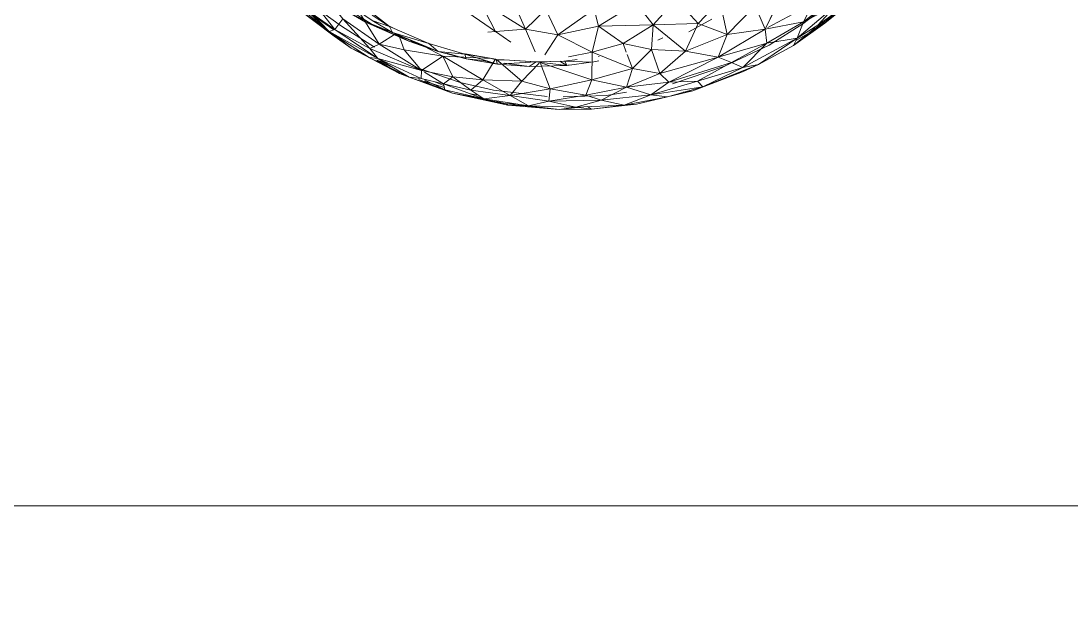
# Model space of a CAD drawing. Header units: inches. Extents: x -1767 to 184, y -1065 to 157.
# Drawn here: x -744.32 to -737.34, y -222.65 to -218.78 of the extents above; entities that cross this region are included whole.
import ezdxf

# ---------------------------------------------------------------- set-up
doc = ezdxf.new("R2010")
doc.units = ezdxf.units.IN
doc.header["$MEASUREMENT"] = 0
for name, color, linetype, lineweight in [('A-DETL-GENF', 92, 'Continuous', 9), ('E-LITE-EQPM', 33, 'Continuous', 9), ('G-IMPT', 8, 'Continuous', 9)]:
    doc.layers.add(name, color=color, linetype=linetype, lineweight=lineweight)

# ---------------------------------------------------------------- blocks, each defined once
blk = doc.blocks.new('flos_pendant16 - flos_pendant - 3D View - _3D__dwg_FLOS_AIM_Pendant_Lamps_dwg-2425-_3D_-5700993-FIRST FLOOR')
at = {"layer": 'G-IMPT'}
for p, q in [((-85.916, -6.153), (-85.303, -6.538)), ((-85.393, -6.513), (-85.682, -6.348)), ((-85.303, -6.538), (-85.682, -6.348)), ((-85.682, -6.348), (-85.393, -6.513)), ((-85.02, -6.579), (-85.467, -6.232)), ((-85.393, -6.513), (-84.72, -6.81)), ((-85.303, -6.538), (-85.393, -6.513)), ((-85.303, -6.538), (-84.97, -6.673)), ((-85.303, -6.538), (-84.72, -6.81)), ((-85.048, -6.561), (-85.292, -6.403)), ((-85.289, -6.486), (-84.97, -6.673)), ((-85.289, -6.486), (-85.02, -6.579)), ((-79.988, -6.469), (-80.346, -6.662)), ((-85.198, -6.599), (-84.72, -6.81)), ((-85.048, -6.561), (-84.966, -6.602)), ((-84.97, -6.673), (-85.02, -6.579)), ((-85.02, -6.579), (-84.406, -6.846)), ((-84.97, -6.673), (-84.72, -6.81)), ((-84.97, -6.673), (-84.624, -6.832)), ((-84.97, -6.673), (-84.258, -6.969)), ((-84.97, -6.673), (-84.406, -6.846)), ((-84.825, -6.763), (-84.72, -6.81)), ((-84.72, -6.81), (-84.258, -6.969)), ((-84.72, -6.81), (-84.624, -6.832)), ((-84.72, -6.81), (-84.474, -6.887)), ((-84.624, -6.832), (-84.258, -6.969)), ((-84.419, -6.84), (-84.409, -6.843)), ((-84.258, -6.969), (-84.406, -6.846)), ((-83.843, -7.011), (-84.406, -6.846)), ((-80.752, -6.759), (-80.83, -6.792)), ((-84.258, -6.969), (-83.821, -7.085)), ((-84.258, -6.969), (-83.843, -7.011)), ((-84.125, -6.994), (-83.821, -7.085)), ((-83.851, -7.007), (-83.844, -7.008)), ((-83.844, -7.008), (-83.836, -7.009)), ((-83.821, -7.085), (-83.843, -7.011)), ((-83.332, -7.17), (-83.843, -7.011)), ((-83.451, -7.075), (-83.843, -7.011)), ((-83.451, -7.075), (-83.836, -7.009)), ((-83.451, -7.075), (-83.836, -7.009)), ((-83.821, -7.085), (-83.332, -7.17)), ((-83.821, -7.085), (-83.56, -7.11)), ((-83.56, -7.11), (-83.332, -7.17)), ((-83.451, -7.075), (-83.359, -7.09)), ((-83.355, -7.101), (-83.451, -7.075)), ((-83.232, -7.099), (-83.355, -7.101)), ((-83.332, -7.17), (-83.355, -7.101)), ((-83.332, -7.17), (-82.732, -7.134)), ((-83.332, -7.17), (-82.842, -7.203)), ((-83.232, -7.099), (-82.739, -7.132)), ((-83.232, -7.099), (-82.732, -7.134)), ((-83.232, -7.099), (-82.739, -7.132)), ((-83.223, -7.154), (-82.842, -7.203)), ((-82.842, -7.203), (-83.223, -7.154)), ((-82.842, -7.203), (-82.732, -7.134)), ((-82.842, -7.203), (-82.251, -7.187)), ((-82.739, -7.132), (-82.299, -7.122)), ((-82.739, -7.132), (-82.299, -7.122)), ((-82.732, -7.134), (-82.739, -7.132)), ((-82.732, -7.134), (-82.284, -7.123)), ((-82.251, -7.187), (-82.732, -7.134)), ((-82.362, -7.123), (-82.251, -7.187)), ((-82.362, -7.178), (-82.251, -7.187)), ((-82.299, -7.122), (-82.288, -7.121)), ((-82.284, -7.123), (-82.299, -7.122)), ((-82.288, -7.121), (-82.225, -7.113)), ((-82.288, -7.121), (-82.225, -7.113)), ((-82.284, -7.123), (-82.288, -7.121)), ((-82.091, -7.096), (-82.284, -7.123)), ((-82.251, -7.187), (-82.284, -7.123)), ((-81.872, -7.137), (-82.284, -7.123)), ((-82.284, -7.123), (-82.251, -7.187)), ((-82.251, -7.187), (-81.872, -7.137)), ((-82.251, -7.187), (-82.225, -7.177)), ((-81.859, -7.135), (-81.755, -7.114)), ((-81.859, -7.135), (-81.755, -7.114)), ((-81.756, -7.048), (-81.75, -7.047))]:
    blk.add_line(p, q, dxfattribs=at)
at = {"layer": 'G-IMPT', "flags": 128}
for points in [[(-85.393, -6.513), (-85.303, -6.538), (-85.682, -6.348), (-85.916, -6.153), (-86.642, -5.636)], [(-86.015, -5.807), (-85.467, -6.232), (-85.02, -6.579), (-84.406, -6.846), (-83.843, -7.011), (-83.451, -7.075), (-83.359, -7.09)], [(-85.743, -6.312), (-85.682, -6.348), (-86.161, -6.051), (-85.916, -6.153), (-85.303, -6.538)], [(-85.872, -6.043), (-85.616, -6.266), (-85.289, -6.486), (-84.97, -6.673), (-84.624, -6.832), (-84.258, -6.969), (-83.821, -7.085), (-83.332, -7.17)], [(-84.258, -6.969), (-84.72, -6.81), (-84.97, -6.673), (-85.303, -6.538), (-84.72, -6.81), (-84.624, -6.832)], [(-85.289, -6.486), (-85.02, -6.579), (-84.97, -6.673), (-84.258, -6.969), (-84.406, -6.846), (-84.97, -6.673)], [(-84.825, -6.763), (-84.72, -6.81), (-84.474, -6.887)], [(-84.258, -6.969), (-83.843, -7.011), (-83.821, -7.085)], [(-83.56, -7.11), (-83.821, -7.085), (-84.125, -6.994)], [(-83.843, -7.011), (-83.332, -7.17), (-82.732, -7.134), (-82.251, -7.187), (-82.225, -7.177)], [(-82.225, -7.113), (-82.285, -7.121), (-82.288, -7.121), (-82.299, -7.122), (-82.739, -7.132), (-83.232, -7.099), (-83.355, -7.101), (-83.451, -7.075), (-83.836, -7.009)], [(-83.56, -7.11), (-83.332, -7.17), (-83.355, -7.101), (-83.359, -7.09)], [(-83.332, -7.17), (-82.842, -7.203), (-82.251, -7.187), (-81.872, -7.137)], [(-83.232, -7.099), (-82.732, -7.134), (-82.284, -7.123), (-82.091, -7.096)], [(-82.842, -7.203), (-82.732, -7.134), (-82.739, -7.132)], [(-82.362, -7.123), (-82.251, -7.187), (-82.362, -7.178)], [(-82.299, -7.122), (-82.284, -7.123), (-81.872, -7.137)], [(-82.288, -7.121), (-82.284, -7.123), (-82.285, -7.121)]]:
    blk.add_lwpolyline(points, dxfattribs=at)
blk = doc.blocks.new('flos_pendant16 - flos_pendant - 3D View - _3D__dwg-5700992-FIRST FLOOR')
at = {"xscale": 0.426201584994806, "yscale": 0.426201584994806, "zscale": 0.426201584994806}
blk.add_blockref('flos_pendant16 - flos_pendant - 3D View - _3D__dwg_FLOS_AIM_Pendant_Lamps_dwg-2425-_3D_-5700993-FIRST FLOOR', (0.7054, -0.3763), dxfattribs=at)
blk = doc.blocks.new('flos_pendant16 - flos_pendant16 2-5682999-FIRST FLOOR')
blk.add_blockref('flos_pendant16 - flos_pendant - 3D View - _3D__dwg-5700992-FIRST FLOOR', (0, 0))
blk = doc.blocks.new('flos_pendant16 - flos_pendant - 3D View - _3D__dwg_FLOS_AIM_Pendant_Lamps_dwg-2425-_3D_-V18-FIRST FLOOR')
at = {"layer": 'G-IMPT'}
for p, q in [((-83.524, 6.255), (-84.417, 6.134)), ((-83.524, 6.255), (-84.016, 6.189)), ((-83.329, 6.255), (-84.016, 6.189)), ((-83.758, 6.136), (-83.329, 6.255)), ((-82.817, 6.266), (-83.524, 6.255)), ((-83.393, 6.249), (-83.524, 6.255)), ((-83.524, 6.255), (-83.329, 6.255)), ((-83.393, 6.249), (-83.524, 6.255)), ((-82.817, 6.266), (-83.329, 6.255)), ((-82.575, 6.216), (-83.329, 6.255)), ((-82.98, 6.142), (-83.329, 6.255)), ((-82.317, 6.224), (-82.817, 6.266)), ((-82.762, 6.219), (-82.817, 6.266)), ((-82.575, 6.216), (-82.817, 6.266)), ((-84.58, 6.087), (-85.476, 5.823)), ((-84.58, 6.087), (-85.231, 5.845)), ((-84.417, 6.134), (-85.22, 5.914)), ((-84.58, 6.087), (-85.22, 5.914)), ((-84.016, 6.189), (-84.58, 6.087)), ((-83.758, 6.136), (-84.58, 6.087)), ((-84.417, 6.134), (-84.58, 6.087)), ((-84.58, 6.087), (-84.505, 5.993)), ((-83.758, 6.136), (-84.505, 5.993)), ((-84.016, 6.189), (-84.417, 6.134)), ((-84.269, 6.143), (-84.417, 6.134)), ((-84.417, 6.134), (-84.269, 6.143)), ((-83.758, 6.136), (-84.06, 5.963)), ((-83.758, 6.136), (-84.016, 6.189)), ((-82.98, 6.142), (-83.758, 6.136)), ((-83.395, 5.977), (-83.758, 6.136)), ((-83.758, 6.136), (-83.395, 5.977)), ((-83.395, 5.977), (-82.98, 6.142)), ((-83.395, 5.977), (-82.98, 6.142)), ((-83.07, 6.076), (-83.389, 6.057)), ((-82.394, 6.032), (-83.07, 6.076)), ((-82.575, 6.216), (-82.98, 6.142)), ((-82.169, 6.079), (-82.98, 6.142)), ((-82.749, 6.043), (-82.98, 6.142)), ((-82.169, 6.079), (-82.98, 6.142)), ((-82.169, 6.079), (-82.749, 6.043)), ((-82.749, 6.043), (-82.169, 6.079)), ((-82.317, 6.224), (-82.655, 6.22)), ((-82.317, 6.224), (-82.575, 6.216)), ((-82.317, 6.224), (-82.575, 6.216)), ((-81.844, 6.125), (-82.575, 6.216)), ((-82.169, 6.079), (-82.575, 6.216)), ((-81.525, 6.084), (-82.317, 6.224)), ((-81.503, 6.059), (-82.317, 6.224)), ((-81.844, 6.125), (-82.317, 6.224)), ((-82.169, 6.079), (-82.207, 5.889)), ((-82.169, 6.079), (-82.207, 5.889)), ((-81.844, 6.125), (-82.169, 6.079)), ((-81.577, 5.933), (-82.169, 6.079)), ((-81.16, 5.95), (-81.844, 6.125)), ((-81.525, 6.084), (-81.844, 6.125)), ((-81.577, 5.933), (-81.844, 6.125)), ((-81.503, 6.059), (-81.633, 6.071)), ((-81.503, 6.059), (-81.633, 6.071)), ((-80.684, 5.812), (-81.525, 6.084)), ((-81.503, 6.059), (-81.525, 6.084)), ((-81.16, 5.95), (-81.525, 6.084)), ((-85.22, 5.914), (-85.476, 5.823)), ((-85.22, 5.914), (-85.36, 5.857)), ((-85.36, 5.857), (-85.22, 5.914)), ((-84.505, 5.993), (-85.231, 5.845)), ((-85.231, 5.845), (-84.505, 5.993)), ((-85.003, 5.962), (-85.22, 5.914)), ((-85.22, 5.914), (-85.003, 5.962)), ((-84.505, 5.993), (-85.064, 5.754)), ((-84.06, 5.963), (-85.064, 5.754)), ((-84.112, 5.993), (-84.948, 5.801)), ((-84.06, 5.963), (-84.863, 5.647)), ((-84.06, 5.963), (-84.505, 5.993)), ((-83.395, 5.977), (-84.06, 5.963)), ((-84.06, 5.963), (-83.931, 5.815)), ((-83.931, 5.815), (-84.06, 5.963)), ((-83.395, 5.977), (-83.931, 5.815)), ((-83.395, 5.977), (-83.931, 5.815)), ((-83.395, 5.977), (-83.513, 5.699)), ((-82.749, 6.043), (-83.395, 5.977)), ((-82.867, 5.815), (-83.395, 5.977)), ((-82.867, 5.815), (-83.395, 5.977)), ((-82.749, 6.043), (-82.867, 5.815)), ((-82.207, 5.889), (-82.749, 6.043)), ((-82.207, 5.889), (-82.749, 6.043)), ((-81.577, 5.933), (-82.207, 5.889)), ((-82.207, 5.889), (-81.577, 5.933)), ((-82.147, 6.007), (-81.325, 5.829)), ((-81.577, 5.933), (-81.775, 5.73)), ((-81.16, 5.95), (-81.577, 5.933)), ((-80.973, 5.796), (-81.577, 5.933)), ((-81.577, 5.933), (-81.173, 5.653)), ((-81.577, 5.933), (-81.173, 5.653)), ((-81.353, 6.006), (-81.503, 6.059)), ((-80.684, 5.812), (-81.503, 6.059)), ((-80.566, 5.749), (-81.16, 5.95)), ((-80.684, 5.812), (-81.16, 5.95)), ((-80.555, 5.653), (-81.16, 5.95)), ((-81.16, 5.95), (-80.973, 5.796)), ((-80.555, 5.653), (-81.16, 5.95)), ((-85.231, 5.845), (-86.117, 5.471)), ((-85.476, 5.823), (-86.117, 5.471)), ((-85.476, 5.823), (-86.048, 5.578)), ((-85.476, 5.823), (-86.048, 5.578)), ((-85.671, 5.54), (-84.948, 5.801)), ((-85.231, 5.845), (-85.638, 5.504)), ((-85.231, 5.845), (-85.638, 5.504)), ((-85.064, 5.754), (-85.638, 5.504)), ((-85.064, 5.754), (-85.638, 5.504)), ((-85.231, 5.845), (-85.476, 5.823)), ((-85.064, 5.754), (-85.231, 5.845)), ((-85.064, 5.754), (-85.231, 5.845)), ((-85.064, 5.754), (-84.863, 5.647)), ((-85.064, 5.754), (-84.863, 5.647)), ((-83.931, 5.815), (-84.863, 5.647)), ((-83.931, 5.815), (-84.362, 5.507)), ((-83.513, 5.699), (-83.931, 5.815)), ((-83.931, 5.815), (-83.837, 5.433)), ((-82.867, 5.815), (-83.513, 5.699)), ((-82.867, 5.815), (-82.911, 5.383)), ((-82.207, 5.889), (-82.867, 5.815)), ((-82.086, 5.466), (-82.867, 5.815)), ((-81.775, 5.73), (-82.207, 5.889)), ((-82.091, 5.481), (-82.207, 5.889)), ((-81.775, 5.73), (-82.207, 5.889)), ((-80.819, 5.661), (-81.325, 5.829)), ((-80.973, 5.796), (-81.173, 5.653)), ((-81.173, 5.653), (-80.973, 5.796)), ((-80.956, 5.85), (-81.079, 5.883)), ((-81.079, 5.883), (-80.956, 5.85)), ((-80.555, 5.653), (-80.973, 5.796)), ((-80.711, 5.559), (-80.973, 5.796)), ((-80.973, 5.796), (-80.555, 5.653)), ((-80.032, 5.501), (-80.684, 5.812)), ((-79.887, 5.43), (-80.684, 5.812)), ((-80.178, 5.551), (-80.684, 5.812)), ((-80.566, 5.749), (-80.684, 5.812)), ((-80.032, 5.501), (-80.566, 5.749)), ((-80.265, 5.567), (-80.566, 5.749)), ((-80.566, 5.749), (-80.555, 5.653)), ((-86.048, 5.578), (-86.57, 5.281)), ((-86.048, 5.578), (-86.412, 5.336)), ((-86.048, 5.578), (-86.298, 5.416)), ((-86.117, 5.471), (-86.048, 5.578)), ((-84.863, 5.647), (-85.638, 5.504)), ((-84.863, 5.647), (-85.633, 5.284)), ((-84.863, 5.647), (-85.036, 5.309)), ((-84.362, 5.507), (-84.863, 5.647)), ((-84.362, 5.507), (-84.863, 5.647)), ((-83.513, 5.699), (-83.837, 5.433)), ((-82.911, 5.383), (-83.513, 5.699)), ((-83.513, 5.699), (-83.452, 5.47)), ((-81.775, 5.73), (-82.071, 5.478)), ((-81.173, 5.653), (-81.775, 5.73)), ((-81.415, 5.356), (-81.775, 5.73)), ((-81.173, 5.653), (-81.396, 5.356)), ((-80.585, 5.226), (-81.173, 5.653)), ((-80.711, 5.559), (-81.173, 5.653)), ((-81.173, 5.653), (-80.585, 5.226)), ((-80.819, 5.661), (-80.145, 5.356)), ((-80.555, 5.653), (-80.711, 5.559)), ((-80.263, 5.587), (-80.561, 5.711)), ((-80.263, 5.587), (-80.561, 5.711)), ((-80.41, 5.603), (-80.558, 5.683)), ((-80.41, 5.603), (-80.558, 5.683)), ((-80.217, 5.537), (-80.555, 5.653)), ((-80.277, 5.447), (-80.555, 5.653)), ((-80.277, 5.447), (-80.555, 5.653)), ((-80.555, 5.653), (-80.217, 5.537)), ((-86.298, 5.416), (-86.878, 5.078)), ((-86.117, 5.471), (-86.774, 5.02)), ((-86.117, 5.471), (-86.774, 5.02)), ((-86.298, 5.416), (-86.57, 5.281)), ((-86.117, 5.471), (-86.46, 5.303)), ((-86.093, 5.507), (-86.298, 5.416)), ((-85.638, 5.504), (-86.24, 5.229)), ((-86.24, 5.229), (-85.638, 5.504)), ((-86.24, 5.229), (-86.117, 5.471)), ((-85.671, 5.54), (-86.227, 5.259)), ((-85.638, 5.504), (-86.117, 5.471)), ((-85.633, 5.284), (-85.638, 5.504)), ((-85.638, 5.504), (-85.633, 5.284)), ((-84.362, 5.507), (-85.036, 5.309)), ((-85.036, 5.309), (-84.362, 5.507)), ((-84.362, 5.507), (-84.602, 5.097)), ((-83.837, 5.433), (-84.362, 5.507)), ((-83.898, 5.053), (-84.362, 5.507)), ((-83.837, 5.433), (-83.898, 5.053)), ((-83.406, 5.298), (-83.837, 5.433)), ((-83.442, 5.435), (-83.406, 5.298)), ((-83.406, 5.298), (-83.442, 5.435)), ((-82.539, 5.42), (-82.911, 5.383)), ((-82.911, 5.383), (-82.539, 5.42)), ((-80.236, 5.416), (-80.711, 5.559)), ((-80.585, 5.226), (-80.711, 5.559)), ((-80.236, 5.416), (-80.585, 5.226)), ((-80.585, 5.226), (-80.236, 5.416)), ((-80.217, 5.537), (-80.236, 5.416)), ((-79.576, 5.163), (-80.236, 5.416)), ((-79.463, 4.998), (-80.236, 5.416)), ((-79.614, 4.943), (-80.236, 5.416)), ((-79.994, 5.067), (-80.236, 5.416)), ((-79.994, 5.067), (-80.236, 5.416)), ((-80.236, 5.416), (-79.576, 5.163)), ((-79.576, 5.163), (-80.217, 5.537)), ((-80.032, 5.501), (-80.217, 5.537)), ((-79.887, 5.43), (-80.032, 5.501)), ((-79.441, 5.138), (-80.032, 5.501)), ((-79.576, 5.163), (-80.032, 5.501)), ((-79.887, 5.43), (-79.999, 5.476)), ((-79.441, 5.138), (-79.887, 5.43)), ((-79.177, 4.962), (-79.887, 5.43)), ((-79.557, 5.188), (-79.887, 5.43)), ((-86.46, 5.303), (-86.996, 4.99)), ((-86.57, 5.281), (-86.996, 4.99)), ((-86.57, 5.281), (-86.878, 5.078)), ((-86.774, 5.02), (-86.46, 5.303)), ((-86.227, 5.259), (-86.727, 4.946)), ((-86.57, 5.281), (-86.46, 5.303)), ((-85.678, 5.265), (-86.413, 4.957)), ((-85.678, 5.265), (-86.413, 4.957)), ((-85.633, 5.284), (-86.24, 5.229)), ((-86.24, 5.229), (-85.633, 5.284)), ((-85.633, 5.284), (-85.932, 4.795)), ((-85.036, 5.309), (-85.633, 5.284)), ((-85.512, 4.905), (-85.633, 5.284)), ((-85.036, 5.309), (-85.512, 4.905)), ((-84.602, 5.097), (-85.036, 5.309)), ((-84.973, 4.778), (-85.036, 5.309)), ((-83.406, 5.298), (-83.898, 5.053)), ((-82.911, 5.383), (-83.406, 5.298)), ((-83.051, 4.99), (-83.406, 5.298)), ((-83.051, 4.99), (-83.406, 5.298)), ((-82.911, 5.383), (-83.051, 4.99)), ((-82.405, 5.064), (-82.911, 5.383)), ((-82.405, 5.064), (-82.911, 5.383)), ((-82.175, 5.354), (-82.405, 5.064)), ((-82.03, 5.293), (-81.91, 4.927)), ((-82.03, 5.293), (-81.91, 4.927)), ((-80.585, 5.226), (-81.34, 5.335)), ((-80.585, 5.226), (-81.34, 5.335)), ((-79.557, 5.188), (-79.805, 5.333)), ((-79.557, 5.188), (-79.805, 5.333)), ((-79.557, 5.188), (-79.694, 5.251)), ((-79.557, 5.188), (-79.694, 5.251)), ((-86.24, 5.229), (-87.131, 4.66)), ((-86.24, 5.229), (-86.774, 5.02)), ((-86.774, 5.02), (-86.24, 5.229)), ((-86.24, 5.229), (-86.413, 4.957)), ((-86.413, 4.957), (-86.24, 5.229)), ((-84.602, 5.097), (-84.973, 4.778)), ((-84.973, 4.778), (-84.602, 5.097)), ((-83.898, 5.053), (-84.602, 5.097)), ((-84.294, 4.685), (-84.602, 5.097)), ((-84.294, 4.685), (-84.602, 5.097)), ((-84.602, 5.097), (-83.898, 5.053)), ((-81.443, 4.921), (-81.665, 5.11)), ((-80.215, 4.98), (-80.585, 5.226)), ((-79.994, 5.067), (-80.585, 5.226)), ((-80.215, 4.98), (-80.585, 5.226)), ((-80.585, 5.226), (-79.994, 5.067)), ((-78.858, 4.671), (-79.576, 5.163)), ((-78.946, 4.652), (-79.576, 5.163)), ((-79.441, 5.138), (-79.576, 5.163)), ((-79.576, 5.163), (-79.463, 4.998)), ((-79.177, 4.962), (-79.441, 5.138)), ((-78.858, 4.671), (-79.441, 5.138)), ((-83.898, 5.053), (-84.294, 4.685)), ((-83.051, 4.99), (-83.898, 5.053)), ((-83.667, 4.688), (-83.898, 5.053)), ((-83.898, 5.053), (-83.051, 4.99)), ((-83.051, 4.99), (-83.667, 4.688)), ((-83.051, 4.99), (-83.667, 4.688)), ((-82.405, 5.064), (-83.051, 4.99)), ((-83.007, 4.721), (-83.051, 4.99)), ((-83.007, 4.721), (-83.051, 4.99)), ((-82.405, 5.064), (-83.007, 4.721)), ((-82.405, 5.064), (-83.007, 4.721)), ((-81.91, 4.927), (-82.405, 5.064)), ((-82.254, 4.655), (-82.405, 5.064)), ((-82.254, 4.655), (-82.405, 5.064)), ((-81.91, 4.927), (-82.254, 4.655)), ((-81.239, 4.413), (-81.91, 4.927)), ((-81.443, 4.921), (-81.91, 4.927)), ((-81.77, 4.503), (-81.91, 4.927)), ((-80.887, 4.457), (-81.443, 4.921)), ((-81.239, 4.413), (-81.443, 4.921)), ((-81.321, 4.918), (-81.443, 4.921)), ((-81.443, 4.921), (-81.321, 4.918)), ((-79.614, 4.943), (-79.994, 5.067)), ((-79.933, 4.819), (-79.994, 5.067)), ((-79.994, 5.067), (-79.933, 4.819)), ((-79.614, 4.943), (-79.894, 4.802)), ((-79.463, 4.998), (-79.614, 4.943)), ((-79.327, 4.365), (-79.614, 4.943)), ((-79.089, 4.498), (-79.614, 4.943)), ((-79.54, 4.982), (-79.056, 4.611)), ((-78.946, 4.652), (-79.463, 4.998)), ((-79.089, 4.498), (-79.463, 4.998)), ((-79.463, 4.998), (-79.089, 4.498)), ((-78.946, 4.652), (-79.463, 4.998)), ((-79.177, 4.962), (-79.349, 5.065)), ((-78.93, 4.751), (-79.177, 4.962)), ((-78.858, 4.671), (-79.177, 4.962)), ((-78.93, 4.751), (-79.144, 4.9)), ((-78.93, 4.751), (-79.144, 4.9)), ((-78.946, 4.652), (-79.089, 4.498)), ((-78.946, 4.652), (-79.089, 4.498)), ((-78.781, 4.366), (-79.056, 4.611)), ((-78.858, 4.671), (-78.946, 4.652)), ((-78.946, 4.652), (-78.603, 4.113)), ((-78.946, 4.652), (-78.614, 4.366)), ((-78.603, 4.113), (-78.946, 4.652)), ((-78.933, 4.655), (-78.57, 4.349)), ((-78.93, 4.751), (-78.402, 4.267)), ((-78.93, 4.751), (-78.57, 4.349)), ((-78.858, 4.671), (-78.614, 4.366)), ((-78.858, 4.671), (-78.402, 4.267)), ((-78.858, 4.671), (-78.292, 4.113))]:
    blk.add_line(p, q, dxfattribs=at)
at = {"layer": 'G-IMPT', "flags": 128}
for points in [[(-85.231, 5.845), (-84.58, 6.087), (-85.22, 5.914), (-84.417, 6.134), (-83.524, 6.255), (-84.016, 6.189), (-83.758, 6.136), (-82.98, 6.142)], [(-84.016, 6.189), (-84.58, 6.087), (-84.417, 6.134), (-84.016, 6.189), (-83.329, 6.255), (-82.817, 6.266)], [(-82.98, 6.142), (-82.575, 6.216), (-83.329, 6.255), (-83.758, 6.136)], [(-83.524, 6.255), (-82.817, 6.266), (-82.317, 6.224), (-82.655, 6.22)], [(-82.749, 6.043), (-82.98, 6.142), (-83.329, 6.255), (-83.524, 6.255)], [(-82.575, 6.216), (-82.817, 6.266), (-82.762, 6.219)], [(-86.048, 5.578), (-86.117, 5.471), (-85.476, 5.823), (-84.58, 6.087)], [(-84.06, 5.963), (-83.758, 6.136), (-84.505, 5.993), (-85.064, 5.754)], [(-84.06, 5.963), (-84.505, 5.993), (-84.58, 6.087), (-83.758, 6.136)], [(-81.353, 6.006), (-81.503, 6.059), (-81.525, 6.084), (-81.844, 6.125), (-82.575, 6.216), (-82.169, 6.079)], [(-82.317, 6.224), (-81.844, 6.125), (-82.169, 6.079), (-81.577, 5.933)], [(-81.525, 6.084), (-82.317, 6.224), (-81.503, 6.059)], [(-81.16, 5.95), (-81.844, 6.125), (-81.577, 5.933), (-81.775, 5.73), (-81.415, 5.356)], [(-81.16, 5.95), (-81.525, 6.084), (-80.684, 5.812), (-81.16, 5.95), (-80.973, 5.796)], [(-85.22, 5.914), (-85.476, 5.823), (-85.231, 5.845)], [(-84.863, 5.647), (-84.06, 5.963), (-85.064, 5.754)], [(-83.406, 5.298), (-82.911, 5.383), (-83.513, 5.699), (-83.395, 5.977), (-84.06, 5.963)], [(-83.395, 5.977), (-82.749, 6.043), (-82.867, 5.815)], [(-81.577, 5.933), (-81.16, 5.95), (-80.566, 5.749)], [(-80.711, 5.559), (-80.973, 5.796), (-81.577, 5.933)], [(-80.711, 5.559), (-80.555, 5.653), (-80.566, 5.749), (-80.684, 5.812), (-81.503, 6.059)], [(-85.638, 5.504), (-86.117, 5.471), (-85.231, 5.845)], [(-84.863, 5.647), (-83.931, 5.815), (-83.837, 5.433), (-83.513, 5.699)], [(-83.513, 5.699), (-83.931, 5.815), (-84.362, 5.507), (-83.837, 5.433)], [(-83.452, 5.47), (-83.513, 5.699), (-82.867, 5.815), (-82.911, 5.383)], [(-82.086, 5.466), (-82.867, 5.815), (-82.207, 5.889), (-82.091, 5.481)], [(-80.684, 5.812), (-79.887, 5.43), (-79.177, 4.962), (-78.93, 4.751)], [(-80.178, 5.551), (-80.684, 5.812), (-80.032, 5.501), (-80.566, 5.749), (-80.265, 5.567)], [(-86.46, 5.303), (-86.57, 5.281), (-86.048, 5.578)], [(-86.298, 5.416), (-86.048, 5.578), (-86.412, 5.336)], [(-85.638, 5.504), (-84.863, 5.647), (-85.036, 5.309)], [(-84.863, 5.647), (-85.633, 5.284), (-85.036, 5.309), (-85.512, 4.905), (-84.973, 4.778)], [(-82.071, 5.478), (-81.775, 5.73), (-81.173, 5.653), (-81.396, 5.356)], [(-80.585, 5.226), (-80.711, 5.559), (-81.173, 5.653)], [(-87.345, 4.248), (-87.131, 4.66), (-86.24, 5.229), (-86.117, 5.471)], [(-86.093, 5.507), (-86.298, 5.416), (-86.57, 5.281), (-86.878, 5.078), (-86.298, 5.416)], [(-86.774, 5.02), (-86.46, 5.303), (-86.117, 5.471)], [(-84.362, 5.507), (-84.602, 5.097), (-85.036, 5.309)], [(-84.294, 4.685), (-83.898, 5.053), (-84.362, 5.507)], [(-83.667, 4.688), (-83.898, 5.053), (-83.837, 5.433), (-83.406, 5.298), (-83.898, 5.053)], [(-79.576, 5.163), (-80.217, 5.537), (-80.236, 5.416), (-80.711, 5.559)], [(-79.614, 4.943), (-79.463, 4.998), (-80.236, 5.416), (-79.614, 4.943), (-79.994, 5.067)], [(-80.217, 5.537), (-80.032, 5.501), (-79.887, 5.43), (-79.441, 5.138), (-79.576, 5.163), (-78.946, 4.652), (-78.614, 4.366)], [(-79.576, 5.163), (-80.032, 5.501), (-79.441, 5.138)], [(-79.557, 5.188), (-79.887, 5.43), (-79.999, 5.476)], [(-86.46, 5.303), (-86.996, 4.99), (-87.376, 4.646), (-87.681, 4.322), (-87.733, 4.138)], [(-86.57, 5.281), (-86.996, 4.99), (-86.878, 5.078)], [(-85.633, 5.284), (-85.932, 4.795), (-85.512, 4.905)], [(-85.633, 5.284), (-85.512, 4.905), (-85.209, 4.382)], [(-85.036, 5.309), (-84.973, 4.778), (-84.294, 4.685)], [(-82.911, 5.383), (-83.051, 4.99), (-82.405, 5.064)], [(-81.91, 4.927), (-82.405, 5.064), (-82.175, 5.354)], [(-81.665, 5.11), (-81.443, 4.921), (-81.91, 4.927), (-82.254, 4.655)], [(-79.463, 4.998), (-79.576, 5.163), (-78.858, 4.671), (-78.292, 4.113), (-78.017, 3.747)], [(-78.614, 4.366), (-78.858, 4.671), (-79.441, 5.138), (-79.177, 4.962)], [(-81.421, 3.354), (-81.154, 3.486), (-81.239, 4.413), (-81.77, 4.503), (-81.91, 4.927), (-81.239, 4.413)], [(-80.838, 3.417), (-81.239, 4.413), (-80.887, 4.457), (-80.491, 4.094), (-81.239, 4.413), (-81.443, 4.921), (-80.887, 4.457)], [(-79.894, 4.802), (-79.614, 4.943), (-79.327, 4.365)], [(-78.843, 4.116), (-79.089, 4.498), (-79.614, 4.943)], [(-78.858, 4.671), (-79.177, 4.962), (-79.349, 5.065)], [(-78.292, 4.113), (-78.402, 4.267), (-78.858, 4.671), (-78.946, 4.652)], [(-77.968, 3.745), (-78.402, 4.267), (-78.93, 4.751), (-78.57, 4.349), (-78.933, 4.655)]]:
    blk.add_lwpolyline(points, dxfattribs=at)
blk = doc.blocks.new('flos_pendant16 - flos_pendant - 3D View - _3D__dwg-V19-FIRST FLOOR')
at = {"xscale": 0.426201584994806, "yscale": 0.426201584994806, "zscale": 0.426201584994806}
blk.add_blockref('flos_pendant16 - flos_pendant - 3D View - _3D__dwg_FLOS_AIM_Pendant_Lamps_dwg-2425-_3D_-V18-FIRST FLOOR', (0.7054, -0.3763), dxfattribs=at)
blk = doc.blocks.new('flos_pendant16 - flos_pendant16 2-V20-FIRST FLOOR')
blk.add_blockref('flos_pendant16 - flos_pendant - 3D View - _3D__dwg-V19-FIRST FLOOR', (0, 0))

msp = doc.modelspace()

# ---------------------------------------------------------------- hatches: boundary and pattern name
at = {"layer": 'A-DETL-GENF'}
h = msp.add_hatch(dxfattribs=at)
h.set_pattern_fill('FP1_12', style=0, pattern_type=2)
h.set_pattern_definition([(0, (0, 0), (0, 6), [])])
h.paths.add_polyline_path([(-850.187, -314.9479), (-830.0626, -314.9479), (-830.0626, -299.7935), (-556.7791, -299.7935), (-556.7791, -106.8365), (-967.9152, -51.6245), (-967.9152, -314.9479), (-962.3651, -314.9479), (-962.3651, -308.8001), (-932.3651, -308.8001), (-932.3651, -314.9479), (-853.937, -314.9479)], flags=0)
h.paths.add_polyline_path([(-751.7044, -218.2571), (-751.7044, -218.257), (-751.6517, -218.2502)], flags=0)
h.paths.add_polyline_path([(-801.0716, -213.4245), (-801.0716, -213.4244), (-801.0102, -213.4245)], flags=0)

# ---------------------------------------------------------------- block references
at = {"layer": 'E-LITE-EQPM', "rotation": 185.4644837373745}
msp.add_blockref('flos_pendant16 - flos_pendant16 2-V20-FIRST FLOOR', (-775.181, -220.3702), dxfattribs=at)
at = {"layer": 'E-LITE-EQPM'}
msp.add_blockref('flos_pendant16 - flos_pendant16 2-5682999-FIRST FLOOR', (-706.3416, -215.6305), dxfattribs=at)

doc.saveas('drawing.dxf')
